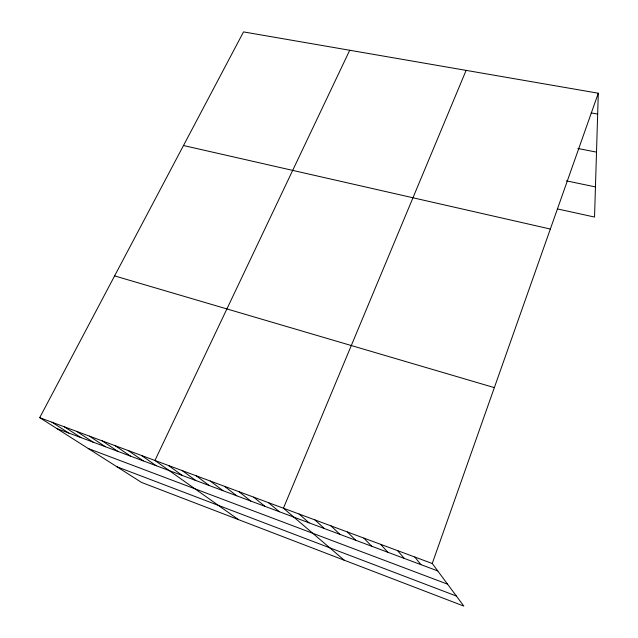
<?xml version="1.0" encoding="UTF-8"?>
<svg xmlns="http://www.w3.org/2000/svg" width="638" height="638" viewBox="0 0 638 638"><rect width="100%" height="100%" fill="white"/><g stroke="black" fill="none" stroke-linecap="round" stroke-linejoin="round"><path stroke-width="0.96" d="M39.708 417.659L432.245 563.506L463.842 606.1L141.572 482.448L39.708 417.659L243.525 31.9L598.292 93.22L594.536 217.056L557.373 208.905M432.245 563.506L598.292 93.22M466.115 70.371L283.424 508.215L344.265 560.22M349.728 50.258L154.938 460.476L238.492 519.635M591.155 112.902L597.662 114.082M577.884 148.494L596.506 152.123M566.408 180.865L595.453 186.902M183.489 145.528L550.339 229.042M114.609 275.895L494.346 387.625M56.926 428.616L437.74 570.914M88.267 448.546L447.581 584.177M116.85 466.729L456.369 596.028M51.917 422.196L68.84 433.066M64.271 426.79L80.89 437.572M76.767 431.432L93.076 442.126M89.416 436.129L105.406 446.728M102.208 440.882L117.871 451.385M115.159 445.699L130.479 456.098M128.262 450.564L143.231 460.867M141.516 455.492L156.135 465.684M168.52 465.525L182.388 475.493M182.269 470.629L195.754 480.494M196.185 475.804L209.272 485.542M210.277 481.036L222.957 490.654M224.544 486.339L236.802 495.83M238.987 491.707L250.814 501.069M253.613 497.138L265.001 506.365M268.423 502.64L279.364 511.732M299.086 514.037L309.063 522.833M314.949 519.93L324.423 528.575M331.034 525.903L339.982 534.389M347.327 531.956L355.741 540.274M363.851 538.097L371.715 546.248M380.599 544.318L387.896 552.293M397.578 550.626L404.285 558.417M414.788 557.022L420.905 564.622"/></g></svg>
